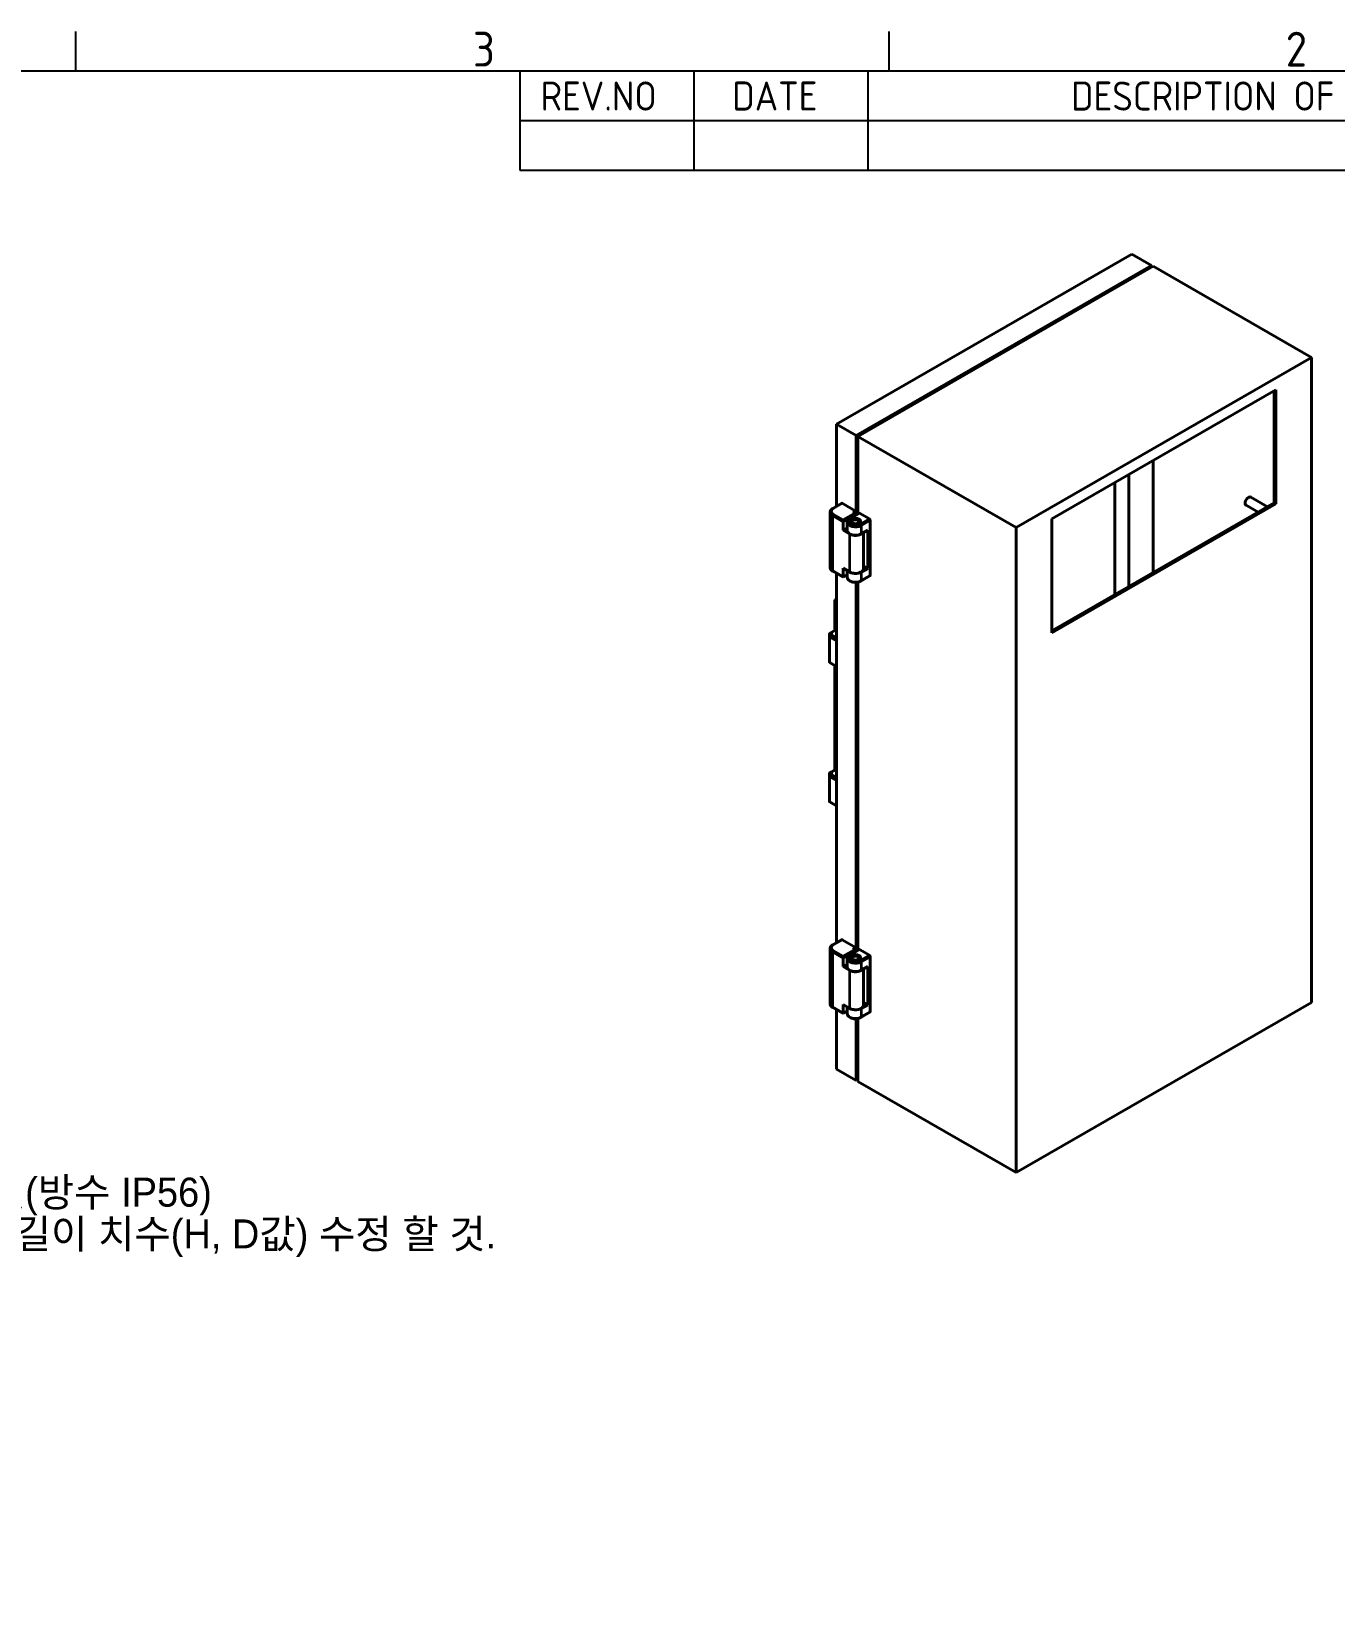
# Model space of a CAD drawing. Header units: millimetres. Extents: x 0 to 2523, y 0 to 1782.
# Drawn here: x 1880.7 to 2217.6, y 1326 to 1732.2 of the extents above; entities that cross this region are included whole.
import ezdxf

# ---------------------------------------------------------------- set-up
doc = ezdxf.new("R2010")
doc.units = ezdxf.units.MM
doc.header["$LTSCALE"] = 3
doc.layers.get('0').update_dxf_attribs({"color": 3, "lineweight": 25})
for name, color, linetype, lineweight in [('가시적인 것(ISO)', 3, 'Continuous', 40), ('가시적인 좁은 것(ISO)', 3, 'Continuous', 35), ('경계(ISO)', 7, 'Continuous', 25), ('기호(ISO)', 5, 'Continuous', 25)]:
    doc.layers.add(name, color=color, linetype=linetype, lineweight=lineweight)
doc.styles.add('ISO Proportiona M2B', font='isocp.shx')
doc.styles.add('문자 텍스트_M2B', font='isocp.shx')
doc.styles.add('치수 텍스트_PSTEK_POSCO', font='isocp.shx')
doc.dimstyles.new('치수_PSTEK_POSCO$7', dxfattribs={"dimscale": 3, "dimtxt": 2.5, "dimasz": 2.5, "dimexe": 1, "dimexo": 1.5, "dimgap": 1, "dimtad": 1, "dimrnd": 1e-08, "dimdsep": 46, "dimtxsty": '치수 텍스트_PSTEK_POSCO', "dimcen": 0.09, "dimdle": 10, "dimclrd": 7, "dimclre": 7, "dimclrt": 2, "dimadec": 1, "dimazin": 2, "dimtfac": 1, "dimtmove": 0, "dimatfit": 3, "dimfxl": 0, "dimtolj": 1, "dimlwd": -1, "dimlwe": -1, "dimarcsym": 0})

# ---------------------------------------------------------------- blocks, each defined once
blk = doc.blocks.new('경계 Default Border')
at = {"layer": '경계(ISO)'}
for p, q in [((630.75, 574), (630.75, 577.4)), ((700.83, 574), (700.83, 577.4))]:
    blk.add_line(p, q, dxfattribs=at)
at = {"layer": '경계(ISO)', "flags": 128}
blk.add_lwpolyline([(20, 20), (20, 574), (821, 574), (821, 20), (20, 20)], dxfattribs=at)
at = {"layer": '경계(ISO)', "color": 2, "char_height": 3, "attachment_point": 7, "style": '문자 텍스트_M2B'}
for s, insert in [('3', (664.96, 574.37)), ('2', (735, 574.37))]:
    blk.add_mtext(s, dxfattribs=dict(at, insert=insert))
blk = doc.blocks.new('리비전 내역')
at = {"layer": '기호(ISO)'}
for p, q in [((669, 574), (821, 574)), ((669, 574), (669, 569.72)), ((684, 574), (684, 569.72)), ((699, 574), (699, 569.72)), ((776, 574), (776, 569.72)), ((791, 574), (791, 569.72)), ((806, 574), (806, 569.72)), ((821, 574), (821, 569.72)), ((669, 569.72), (821, 569.72)), ((669, 569.72), (669, 565.44)), ((684, 569.72), (684, 565.44)), ((699, 569.72), (699, 565.44)), ((776, 569.72), (776, 565.44)), ((791, 569.72), (791, 565.44)), ((806, 569.72), (806, 565.44)), ((821, 569.72), (821, 565.44)), ((669, 565.44), (821, 565.44))]:
    blk.add_line(p, q, dxfattribs=at)
at = {"layer": '기호(ISO)', "color": 2, "char_height": 2.5, "attachment_point": 7, "style": 'ISO Proportiona M2B'}
for s, insert in [('REV.NO', (670.79, 570.58)), ('DATE', (687.31, 570.58)), ('DESCRIPTION OF REVISION', (716.51, 570.58)), ('DRA.BY', (777.48, 570.58)), ('CH.BY', (793.86, 570.58)), ('APP.BY', (807.48, 570.58))]:
    blk.add_mtext(s, dxfattribs=dict(at, insert=insert))

msp = doc.modelspace()

# ---------------------------------------------------------------- linework, layer by layer
at = {"layer": '가시적인 것(ISO)'}
for p, q in [((2165.2528, 1674.6523), (2088.8852, 1630.6752)), ((2170.3439, 1671.7205), (2165.2528, 1674.6523)), ((2093.9764, 1627.7434), (2170.3439, 1671.7205)), ((2094.4007, 1627.499), (2170.7682, 1671.4762)), ((2170.3439, 1671.2319), (2170.3439, 1671.7205)), ((2211.7097, 1647.8996), (2170.7682, 1671.4762)), ((2135.3421, 1603.9224), (2211.7097, 1647.8996)), ((2211.7097, 1647.8996), (2211.7097, 1481.1199)), ((2144.5699, 1606.1705), (2202.4819, 1639.5198)), ((2202.0577, 1610.3325), (2202.0577, 1639.2755)), ((2202.4819, 1639.5198), (2202.4819, 1610.0881)), ((2088.8852, 1609.4447), (2088.8852, 1630.6752)), ((2088.8852, 1630.6752), (2093.9764, 1627.7434)), ((2093.9764, 1607.2459), (2093.9764, 1627.7434)), ((2135.3421, 1603.9224), (2094.4007, 1627.499)), ((2094.4007, 1607.4902), (2094.4007, 1627.499)), ((2170.7682, 1621.2571), (2170.7682, 1592.3141)), ((2164.4042, 1588.6493), (2164.4042, 1617.5924)), ((2160.798, 1586.5726), (2160.798, 1615.5157)), ((2090.2204, 1610.2136), (2087.887, 1608.8699)), ((2093.9764, 1608.1222), (2090.3701, 1610.1989)), ((2144.5699, 1577.2275), (2202.0577, 1610.3325)), ((2202.4819, 1610.0881), (2144.5699, 1576.7388)), ((2197.8711, 1607.9216), (2194.7767, 1609.7036)), ((2200.2758, 1609.3063), (2195.9743, 1611.7834)), ((2202.0577, 1610.3325), (2202.4819, 1610.0881)), ((2087.2095, 1593.6516), (2087.2095, 1607.877)), ((2090.5823, 1605.9234), (2090.5823, 1605.4338)), ((2090.5823, 1603.2264), (2090.5823, 1605.4338)), ((2091.6643, 1603.141), (2091.6643, 1605.3116)), ((2094.6752, 1607.6483), (2092.3418, 1606.3046)), ((2093.1254, 1605.7993), (2092.9125, 1605.6758)), ((2093.1279, 1607.6336), (2093.9764, 1608.1222)), ((2093.34, 1607.5114), (2093.1279, 1607.6336)), ((2093.5521, 1607.144), (2093.5521, 1607.0016)), ((2093.9764, 1607.2459), (2093.9764, 1608.1222)), ((2094.4031, 1605.7993), (2094.6161, 1605.6758)), ((2097.3705, 1606.1677), (2094.8249, 1607.6336)), ((2097.5826, 1591.575), (2097.5826, 1605.8003)), ((2144.5699, 1576.7388), (2144.5699, 1606.1705)), ((2091.6643, 1603.8495), (2090.5823, 1603.2264)), ((2092.2793, 1602.2491), (2090.5823, 1603.2264)), ((2095.2492, 1602.2859), (2096.9462, 1603.2632)), ((2095.8643, 1602.6401), (2095.8643, 1593.2937)), ((2096.9462, 1603.2632), (2096.9462, 1593.3791)), ((2135.3421, 1437.1428), (2135.3421, 1603.9224)), ((2090.5823, 1591.1066), (2087.887, 1592.6587)), ((2090.5823, 1591.2085), (2090.5823, 1593.4159)), ((2090.5823, 1593.4159), (2092.2793, 1592.4386)), ((2091.6643, 1591.0863), (2091.6643, 1592.7928)), ((2096.9462, 1593.3791), (2095.2492, 1592.4018)), ((2095.8643, 1594.0021), (2096.9462, 1593.3791)), ((2088.8852, 1496.6232), (2088.8852, 1592.0839)), ((2091.6643, 1591.7297), (2090.5823, 1591.1066)), ((2090.5823, 1591.2085), (2090.5823, 1591.1066)), ((2093.9764, 1494.4244), (2093.9764, 1589.7564)), ((2094.4007, 1494.6687), (2094.4007, 1589.8104)), ((2097.5202, 1591.4371), (2095.1868, 1590.0934)), ((2088.461, 1585.2748), (2088.8852, 1585.5191)), ((2088.8852, 1585.0305), (2088.461, 1585.2748)), ((2088.461, 1577.3193), (2088.461, 1585.2748)), ((2087.0821, 1575.6628), (2087.0821, 1576.4893)), ((2087.112, 1576.5412), (2087.5269, 1576.7814)), ((2088.8852, 1577.5636), (2087.527, 1576.7815)), ((2087.0821, 1575.6628), (2087.0821, 1569.0813)), ((2087.112, 1569.0293), (2087.5269, 1568.7891)), ((2088.8852, 1568.0069), (2087.527, 1568.7891)), ((2088.461, 1541.2655), (2088.461, 1568.2512)), ((2087.0821, 1539.6089), (2087.0821, 1540.4354)), ((2087.0821, 1539.6089), (2087.0821, 1533.0274)), ((2087.112, 1540.4873), (2087.5269, 1540.7276)), ((2088.8852, 1541.5098), (2087.527, 1540.7276)), ((2087.112, 1532.9755), (2087.5269, 1532.7353)), ((2088.8852, 1531.9531), (2087.527, 1532.7352)), ((2087.2095, 1480.8301), (2087.2095, 1495.0555)), ((2090.2204, 1497.3921), (2087.887, 1496.0484)), ((2093.9764, 1495.3007), (2090.3701, 1497.3774)), ((2093.1279, 1494.8121), (2093.9764, 1495.3007)), ((2093.9764, 1494.4244), (2093.9764, 1495.3007)), ((2090.5823, 1493.1019), (2090.5823, 1492.6123)), ((2090.5823, 1490.4049), (2090.5823, 1492.6123)), ((2091.6643, 1491.028), (2090.5823, 1490.4049)), ((2091.6643, 1490.3195), (2091.6643, 1492.4901)), ((2094.6752, 1494.8268), (2092.3418, 1493.4831)), ((2093.1254, 1492.9778), (2092.9125, 1492.8542)), ((2093.34, 1494.6899), (2093.1279, 1494.8121)), ((2093.5521, 1494.3225), (2093.5521, 1494.1801)), ((2094.4031, 1492.9778), (2094.6161, 1492.8542)), ((2097.3705, 1493.3462), (2094.8249, 1494.8121)), ((2097.5826, 1478.7534), (2097.5826, 1492.9788)), ((2092.2793, 1489.4276), (2090.5823, 1490.4049)), ((2095.2492, 1489.4644), (2096.9462, 1490.4417)), ((2095.8643, 1489.8186), (2095.8643, 1480.4722)), ((2096.9462, 1490.4417), (2096.9462, 1480.5576)), ((2090.5823, 1478.2851), (2087.887, 1479.8372)), ((2088.8852, 1463.8956), (2088.8852, 1479.2624)), ((2090.5823, 1478.387), (2090.5823, 1480.5943)), ((2090.5823, 1480.5943), (2092.2793, 1479.6171)), ((2091.6643, 1478.9082), (2090.5823, 1478.2851)), ((2091.6643, 1478.2648), (2091.6643, 1479.9713)), ((2097.5202, 1478.6156), (2095.1868, 1477.2719)), ((2096.9462, 1480.5576), (2095.2492, 1479.5803)), ((2095.8643, 1481.1806), (2096.9462, 1480.5576)), ((2211.7097, 1481.1199), (2135.3421, 1437.1428)), ((2090.5823, 1478.387), (2090.5823, 1478.2851)), ((2093.9764, 1460.9638), (2093.9764, 1476.9348)), ((2094.4007, 1460.7194), (2094.4007, 1476.9889)), ((2093.9764, 1460.9638), (2088.8852, 1463.8956)), ((2094.4007, 1461.2081), (2093.9764, 1460.9638)), ((2135.3421, 1437.1428), (2094.4007, 1460.7194))]:
    msp.add_line(p, q, dxfattribs=at)
for centre, start, end in [((2087.1421, 1576.4893), 120.071588, 180), ((2087.557, 1576.7295), 119.935992, 120.071588), ((2087.1421, 1569.0813), 180, 239.928412), ((2087.1421, 1540.4354), 120.071588, 180), ((2087.557, 1540.6756), 119.935992, 120.071588), ((2087.1421, 1533.0274), 180, 239.928412)]:
    msp.add_arc(centre, 0.06, start, end, dxfattribs=at)
for centre, major_axis, ratio, start_param, end_param in [((2090.3701, 1609.9537), (-0.1497, 0.26), 0.57809312, 5.49972085, 6.28318531), ((2195.3755, 1610.7435), (-0.5988, -1.0399), 0.57809312, 3.14159265, 6.28318531), ((2093.7643, 1605.4343), (-1.2, 0), 0.5758617, 2.42121291, 7.00356505), ((2093.7643, 1605.189), (-1.2, 0), 0.5758617, 5.50163969, 6.10477871), ((2093.34, 1607.2662), (-0.1497, 0.26), 0.57809312, 3.92892453, 5.49972085), ((2093.7643, 1605.189), (1.2, 0), 0.5758617, 0.1784066, 0.78154562), ((2094.8249, 1607.3883), (-0.1497, 0.26), 0.57809312, 5.49972085, 6.28318531), ((2097.3705, 1605.9224), (-0.1497, 0.26), 0.57809312, 3.92892453, 5.49972085), ((2093.7643, 1603.141), (-2.1, 0), 0.5758617, 0, 2.35619449), ((2093.7643, 1603.1043), (-2.1, 0), 0.5758617, 0.78539816, 2.5639885), ((2093.7643, 1593.2569), (-2.1, 0), 0.5758617, 0.57760415, 2.35619449), ((2093.7643, 1593.2937), (2.1, 0), 0.5758617, 3.92699082, 6.28318531), ((2097.3705, 1591.6971), (0.1497, -0.26), 0.57809312, 0, 0.78733187), ((2090.3701, 1497.1322), (-0.1497, 0.26), 0.57809312, 5.49972085, 6.28318531), ((2093.7643, 1492.6128), (-1.2, 0), 0.5758617, 2.42121291, 7.00356505), ((2093.7643, 1492.3675), (-1.2, 0), 0.5758617, 5.50163969, 6.10477871), ((2093.34, 1494.4447), (-0.1497, 0.26), 0.57809312, 3.92892453, 5.49972085), ((2093.7643, 1492.3675), (1.2, 0), 0.5758617, 0.1784066, 0.78154562), ((2094.8249, 1494.5668), (-0.1497, 0.26), 0.57809312, 5.49972085, 6.28318531), ((2097.3705, 1493.1009), (-0.1497, 0.26), 0.57809312, 3.92892453, 5.49972085), ((2093.7643, 1490.3195), (-2.1, 0), 0.5758617, 0, 2.35619449), ((2093.7643, 1490.2828), (-2.1, 0), 0.5758617, 0.78539816, 2.5639885), ((2093.7643, 1480.4354), (-2.1, 0), 0.5758617, 0.57760415, 2.35619449), ((2093.7643, 1480.4722), (2.1, 0), 0.5758617, 3.92699082, 6.28318531), ((2097.3705, 1478.8756), (0.1497, -0.26), 0.57809312, 0, 0.78733187)]:
    msp.add_ellipse(centre, major_axis=major_axis, ratio=ratio, start_param=start_param, end_param=end_param, dxfattribs=at)
for centre, major_axis in [((2093.7643, 1605.5569), (-1.35, 0)), ((2093.7643, 1605.4343), (-0.9, 0)), ((2093.7643, 1492.7354), (-1.35, 0)), ((2093.7643, 1492.6128), (-0.9, 0))]:
    msp.add_ellipse(centre, major_axis=major_axis, ratio=0.5758617, dxfattribs=at)
for points, knots in [([(2087.2095, 1607.877), (2087.2095, 1607.9585), (2087.2208, 1608.04), (2087.264, 1608.1973), (2087.2959, 1608.2732), (2087.3767, 1608.4162), (2087.4254, 1608.4836), (2087.5366, 1608.6091), (2087.5989, 1608.6674), (2087.7349, 1608.7752), (2087.8086, 1608.8247), (2087.887, 1608.8699)], [2.35619449, 2.35619449, 2.35619449, 2.35619449, 2.513274123, 2.513274123, 2.670353756, 2.670353756, 2.827433388, 2.827433388, 2.984513021, 2.984513021, 3.141592654, 3.141592654, 3.141592654, 3.141592654]), ([(2091.6643, 1605.3116), (2091.6643, 1605.3932), (2091.6755, 1605.4747), (2091.7188, 1605.632), (2091.7507, 1605.7078), (2091.8314, 1605.8509), (2091.8802, 1605.9182), (2091.9913, 1606.0438), (2092.0537, 1606.1021), (2092.1897, 1606.2099), (2092.2633, 1606.2594), (2092.3418, 1606.3046)], [2.35619449, 2.35619449, 2.35619449, 2.35619449, 2.513274123, 2.513274123, 2.670353756, 2.670353756, 2.827433388, 2.827433388, 2.984513021, 2.984513021, 3.141592654, 3.141592654, 3.141592654, 3.141592654]), ([(2087.2095, 1593.6516), (2087.2095, 1593.5701), (2087.2208, 1593.4886), (2087.264, 1593.3313), (2087.2959, 1593.2555), (2087.3767, 1593.1124), (2087.4254, 1593.0451), (2087.5366, 1592.9195), (2087.5989, 1592.8612), (2087.7349, 1592.7534), (2087.8086, 1592.7039), (2087.887, 1592.6587)], [3.926990817, 3.926990817, 3.926990817, 3.926990817, 4.08407045, 4.08407045, 4.241150082, 4.241150082, 4.398229715, 4.398229715, 4.555309348, 4.555309348, 4.71238898, 4.71238898, 4.71238898, 4.71238898]), ([(2091.6643, 1591.0863), (2091.6643, 1590.9547), (2091.694, 1590.8237), (2091.8077, 1590.571), (2091.8957, 1590.4513), (2092.1292, 1590.2228), (2092.2822, 1590.1188), (2092.6352, 1589.9431), (2092.8377, 1589.8738), (2093.2643, 1589.7791), (2093.4881, 1589.7535), (2093.9361, 1589.7468), (2094.1601, 1589.7654), (2094.5899, 1589.8456), (2094.7955, 1589.9074), (2095.0531, 1590.0213), (2095.1216, 1590.0558), (2095.1868, 1590.0934)], [3.92699082, 3.92699082, 3.92699082, 3.92699082, 4.18050948, 4.18050948, 4.45897035, 4.45897035, 4.78526654, 4.78526654, 5.12988434, 5.12988434, 5.47173667, 5.47173667, 5.81131807, 5.81131807, 6.15258256, 6.15258256, 6.28318531, 6.28318531, 6.28318531, 6.28318531]), ([(2087.2095, 1495.0555), (2087.2095, 1495.137), (2087.2208, 1495.2185), (2087.264, 1495.3758), (2087.2959, 1495.4517), (2087.3767, 1495.5947), (2087.4254, 1495.6621), (2087.5366, 1495.7876), (2087.5989, 1495.8459), (2087.7349, 1495.9537), (2087.8086, 1496.0032), (2087.887, 1496.0484)], [2.35619449, 2.35619449, 2.35619449, 2.35619449, 2.513274123, 2.513274123, 2.670353756, 2.670353756, 2.827433388, 2.827433388, 2.984513021, 2.984513021, 3.141592654, 3.141592654, 3.141592654, 3.141592654]), ([(2091.6643, 1492.4901), (2091.6643, 1492.5717), (2091.6755, 1492.6532), (2091.7188, 1492.8105), (2091.7507, 1492.8863), (2091.8314, 1493.0294), (2091.8802, 1493.0967), (2091.9913, 1493.2223), (2092.0537, 1493.2806), (2092.1897, 1493.3884), (2092.2633, 1493.4379), (2092.3418, 1493.4831)], [2.35619449, 2.35619449, 2.35619449, 2.35619449, 2.513274123, 2.513274123, 2.670353756, 2.670353756, 2.827433388, 2.827433388, 2.984513021, 2.984513021, 3.141592654, 3.141592654, 3.141592654, 3.141592654]), ([(2087.2095, 1480.8301), (2087.2095, 1480.7486), (2087.2208, 1480.6671), (2087.264, 1480.5098), (2087.2959, 1480.434), (2087.3767, 1480.2909), (2087.4254, 1480.2236), (2087.5366, 1480.098), (2087.5989, 1480.0397), (2087.7349, 1479.9319), (2087.8086, 1479.8824), (2087.887, 1479.8372)], [3.926990817, 3.926990817, 3.926990817, 3.926990817, 4.08407045, 4.08407045, 4.241150082, 4.241150082, 4.398229715, 4.398229715, 4.555309348, 4.555309348, 4.71238898, 4.71238898, 4.71238898, 4.71238898]), ([(2091.6643, 1478.2648), (2091.6643, 1478.1332), (2091.694, 1478.0022), (2091.8077, 1477.7495), (2091.8957, 1477.6298), (2092.1292, 1477.4013), (2092.2822, 1477.2973), (2092.6352, 1477.1216), (2092.8377, 1477.0523), (2093.2643, 1476.9576), (2093.4881, 1476.932), (2093.9361, 1476.9253), (2094.1601, 1476.9439), (2094.5899, 1477.0241), (2094.7955, 1477.0859), (2095.0531, 1477.1998), (2095.1216, 1477.2343), (2095.1868, 1477.2719)], [3.92699082, 3.92699082, 3.92699082, 3.92699082, 4.18050948, 4.18050948, 4.45897035, 4.45897035, 4.78526654, 4.78526654, 5.12988434, 5.12988434, 5.47173667, 5.47173667, 5.81131807, 5.81131807, 6.15258256, 6.15258256, 6.28318531, 6.28318531, 6.28318531, 6.28318531])]:
    msp.add_open_spline(points, degree=3, knots=knots, dxfattribs=at)
at = {"layer": '가시적인 좁은 것(ISO)'}
for p, q in [((2090.3701, 1610.1989), (2088.0367, 1608.8552)), ((2090.5823, 1605.4338), (2087.8246, 1607.0219)), ((2087.8246, 1607.0219), (2087.8246, 1592.7965)), ((2090.5823, 1605.9234), (2088.0367, 1607.3893)), ((2090.5823, 1605.9234), (2093.34, 1607.5114)), ((2090.5823, 1605.4338), (2093.5521, 1607.144)), ((2094.8249, 1607.6336), (2092.4915, 1606.2899)), ((2095.0371, 1604.8239), (2097.3705, 1606.1677)), ((2097.5826, 1605.8003), (2095.2492, 1604.4565)), ((2092.2793, 1592.4386), (2092.2793, 1602.2491)), ((2095.2492, 1604.4565), (2095.2492, 1602.2859)), ((2087.8246, 1592.7965), (2090.5823, 1591.2085)), ((2095.2492, 1592.4018), (2095.2492, 1590.2312)), ((2091.6643, 1591.8315), (2090.5823, 1591.2085)), ((2095.2492, 1590.2312), (2097.5826, 1591.575)), ((2087.0997, 1576.5239), (2087.5145, 1576.7641)), ((2087.0997, 1575.6975), (2087.0997, 1576.5239)), ((2087.0997, 1575.6975), (2087.5145, 1576.1356)), ((2087.1121, 1575.6802), (2087.527, 1576.1183)), ((2087.5145, 1576.7641), (2087.5145, 1576.1356)), ((2087.527, 1576.1183), (2088.8852, 1575.3361)), ((2088.8852, 1577.5434), (2087.557, 1576.7785)), ((2087.557, 1576.7785), (2087.557, 1576.1499)), ((2087.557, 1576.1499), (2088.8852, 1575.385)), ((2088.8852, 1574.6101), (2087.0997, 1575.6383)), ((2087.0997, 1575.6383), (2087.0997, 1569.0568)), ((2088.8852, 1574.6591), (2087.1121, 1575.6802)), ((2087.0997, 1569.0568), (2088.8852, 1568.0286)), ((2087.1121, 1569.0293), (2088.8852, 1568.0082)), ((2087.1121, 1569.0293), (2087.527, 1568.7891)), ((2088.8852, 1568.0069), (2087.527, 1568.7891)), ((2087.0997, 1540.4701), (2087.5145, 1540.7103)), ((2087.0997, 1539.6436), (2087.0997, 1540.4701)), ((2087.0997, 1539.6436), (2087.5145, 1540.0817)), ((2088.8852, 1538.5563), (2087.0997, 1539.5845)), ((2087.0997, 1539.5845), (2087.0997, 1533.003)), ((2087.1121, 1539.6263), (2087.527, 1540.0645)), ((2088.8852, 1538.6053), (2087.1121, 1539.6263)), ((2087.5145, 1540.7103), (2087.5145, 1540.0817)), ((2087.527, 1540.0645), (2088.8852, 1539.2823)), ((2088.8852, 1541.4896), (2087.557, 1540.7247)), ((2087.557, 1540.7247), (2087.557, 1540.0961)), ((2087.557, 1540.0961), (2088.8852, 1539.3312)), ((2087.0997, 1533.003), (2088.8852, 1531.9748)), ((2087.1121, 1532.9755), (2088.8852, 1531.9544)), ((2087.1121, 1532.9755), (2087.527, 1532.7353)), ((2088.8852, 1531.9531), (2087.527, 1532.7353)), ((2090.3701, 1497.3774), (2088.0367, 1496.0337)), ((2090.5823, 1492.6123), (2087.8246, 1494.2004)), ((2087.8246, 1494.2004), (2087.8246, 1479.975)), ((2090.5823, 1493.1019), (2088.0367, 1494.5678)), ((2090.5823, 1493.1019), (2093.34, 1494.6899)), ((2090.5823, 1492.6123), (2093.5521, 1494.3225)), ((2094.8249, 1494.8121), (2092.4915, 1493.4683)), ((2095.0371, 1492.0024), (2097.3705, 1493.3462)), ((2097.5826, 1492.9788), (2095.2492, 1491.635)), ((2095.2492, 1491.635), (2095.2492, 1489.4644)), ((2092.2793, 1479.6171), (2092.2793, 1489.4276)), ((2087.8246, 1479.975), (2090.5823, 1478.387)), ((2091.6643, 1479.01), (2090.5823, 1478.387)), ((2095.2492, 1479.5803), (2095.2492, 1477.4097)), ((2095.2492, 1477.4097), (2097.5826, 1478.7534))]:
    msp.add_line(p, q, dxfattribs=at)
for centre, major_axis, ratio, start_param, end_param in [((2089.3095, 1608.1222), (-1.8, 0), 0.5758617, 5.49778714, 7.06858347), ((2088.0367, 1608.6099), (-0.1497, 0.26), 0.57809312, 5.49972085, 6.28318531), ((2089.3095, 1607.877), (-2.1, 0), 0.5758617, 0, 0.78539816), ((2088.0367, 1607.144), (-0.1497, -0.26), 0.57809312, 3.92505711, 5.49585344), ((2093.7643, 1605.3116), (-2.1, 0), 0.5758617, 0, 2.35619449), ((2092.4915, 1606.0446), (-0.1497, 0.26), 0.57809312, 5.49972085, 6.28318531), ((2095.0371, 1604.5787), (0.1497, -0.26), 0.57809312, 0.78733187, 2.3581282), ((2089.3095, 1593.6516), (-2.1, 0), 0.5758617, 0, 0.78539816), ((2088.0367, 1592.9187), (-0.1497, -0.26), 0.57809312, 5.49585344, 6.28318531), ((2093.7643, 1591.0863), (-2.1, 0), 0.5758617, 0, 2.35619449), ((2095.0371, 1590.3534), (0.1497, -0.26), 0.57809312, 0, 0.78733187), ((2087.1421, 1576.4893), (-0.06, 0), 0.81754712, 5.49778714, 6.28318531), ((2087.1421, 1576.4893), (-0.0301, 0.0519), 0.62057873, 0, 0.54601621), ((2087.557, 1576.7295), (-0.0301, 0.0519), 0.62057873, 0, 0.54601621), ((2087.557, 1576.7295), (0.06, 0), 0.81754712, 1.57079633, 2.35619449), ((2087.557, 1576.1009), (-0.06, 0), 0.81754712, 4.71238898, 5.49778714), ((2087.557, 1576.1009), (0.0436, -0.0413), 0.16097886, 3.56687347, 4.11490188), ((2087.557, 1576.7295), (-0.0299, 0.052), 0.57809312, 5.49972085, 6.28318531), ((2087.557, 1576.1009), (0.0299, 0.052), 0.57809312, 0.78346445, 1.56886262), ((2087.1421, 1575.6628), (-0.06, 0), 0.81754712, 5.49778714, 6.28318531), ((2087.1421, 1575.6628), (-0.06, 0), 0.5758617, 0, 0.78539816), ((2087.1421, 1575.6628), (0.0436, -0.0413), 0.16097886, 3.56687347, 4.11490188), ((2087.1421, 1575.6628), (-0.0299, -0.052), 0.57809312, 4.71045527, 5.49585344), ((2087.1421, 1569.0813), (-0.06, 0), 0.5758617, 0, 0.78539816), ((2087.1421, 1569.0813), (-0.0299, -0.052), 0.57809312, 5.49585344, 6.2812516), ((2087.1421, 1569.0813), (-0.0301, -0.0519), 0.62057873, 0, 0.0020122), ((2087.1421, 1540.4354), (-0.06, 0), 0.81754712, 5.49778714, 6.28318531), ((2087.1421, 1539.6089), (-0.06, 0), 0.81754712, 5.49778714, 6.28318531), ((2087.1421, 1539.6089), (-0.06, 0), 0.5758617, 0, 0.78539816), ((2087.1421, 1540.4354), (-0.0301, 0.0519), 0.62057873, 0, 0.54601621), ((2087.1421, 1539.6089), (0.0436, -0.0413), 0.16097886, 3.56687347, 4.11490188), ((2087.1421, 1539.6089), (-0.0299, -0.052), 0.57809312, 4.71045527, 5.49585344), ((2087.557, 1540.6756), (-0.0301, 0.0519), 0.62057873, 0, 0.54601621), ((2087.557, 1540.6756), (0.06, 0), 0.81754712, 1.57079633, 2.35619449), ((2087.557, 1540.0471), (-0.06, 0), 0.81754712, 4.71238898, 5.49778714), ((2087.557, 1540.0471), (0.0436, -0.0413), 0.16097886, 3.56687347, 4.11490188), ((2087.557, 1540.6756), (-0.0299, 0.052), 0.57809312, 5.49972085, 6.28318531), ((2087.557, 1540.0471), (0.0299, 0.052), 0.57809312, 0.78346445, 1.56886262), ((2087.1421, 1533.0274), (-0.06, 0), 0.5758617, 0, 0.78539816), ((2087.1421, 1533.0274), (-0.0299, -0.052), 0.57809312, 5.49585344, 6.2812516), ((2087.1421, 1533.0274), (-0.0301, -0.0519), 0.62057873, 0, 0.0020122), ((2089.3095, 1495.0555), (-2.1, 0), 0.5758617, 0, 0.78539816), ((2089.3095, 1495.3007), (-1.8, 0), 0.5758617, 5.49778714, 7.06858347), ((2088.0367, 1495.7884), (-0.1497, 0.26), 0.57809312, 5.49972085, 6.28318531), ((2088.0367, 1494.3225), (-0.1497, -0.26), 0.57809312, 3.92505711, 5.49585344), ((2093.7643, 1492.4901), (-2.1, 0), 0.5758617, 0, 2.35619449), ((2092.4915, 1493.2231), (-0.1497, 0.26), 0.57809312, 5.49972085, 6.28318531), ((2095.0371, 1491.7572), (0.1497, -0.26), 0.57809312, 0.78733187, 2.3581282), ((2089.3095, 1480.8301), (-2.1, 0), 0.5758617, 0, 0.78539816), ((2088.0367, 1480.0972), (-0.1497, -0.26), 0.57809312, 5.49585344, 6.28318531), ((2093.7643, 1478.2648), (-2.1, 0), 0.5758617, 0, 2.35619449), ((2095.0371, 1477.5319), (0.1497, -0.26), 0.57809312, 0, 0.78733187)]:
    msp.add_ellipse(centre, major_axis=major_axis, ratio=ratio, start_param=start_param, end_param=end_param, dxfattribs=at)
for points in [[(2092.4915, 1606.2899), (2092.4185, 1606.2478), (2092.3523, 1606.2025), (2092.2929, 1606.154), (2092.2889, 1606.1508), (2092.2852, 1606.1477), (2092.2811, 1606.1442), (2092.2233, 1606.0958), (2092.173, 1606.0449), (2092.1302, 1605.9916), (2092.1241, 1605.984), (2092.1184, 1605.9766), (2092.1123, 1605.9686), (2092.0761, 1605.9204), (2092.0465, 1605.871), (2092.0234, 1605.8204), (2092.0157, 1605.8035), (2092.0088, 1605.7868), (2092.0025, 1605.7693), (2091.977, 1605.6993), (2091.9643, 1605.6284), (2091.9643, 1605.5569), (2091.9643, 1605.4943), (2091.974, 1605.4323), (2091.9935, 1605.3708), (2091.9963, 1605.362), (2091.9993, 1605.3531), (2092.0025, 1605.3445), (2092.0242, 1605.2846), (2092.055, 1605.2262), (2092.0947, 1605.1694), (2092.1004, 1605.1613), (2092.1065, 1605.1529), (2092.1123, 1605.1452), (2092.1558, 1605.0874), (2092.2079, 1605.0323), (2092.2688, 1604.98), (2092.2729, 1604.9765), (2092.2772, 1604.9728), (2092.2811, 1604.9696), (2092.3434, 1604.9174), (2092.4137, 1604.8687), (2092.4915, 1604.8239), (2092.5644, 1604.782), (2092.643, 1604.7438), (2092.7274, 1604.7096), (2092.733, 1604.7073), (2092.7383, 1604.7052), (2092.7443, 1604.7028), (2092.8284, 1604.6695), (2092.9168, 1604.6405), (2093.0094, 1604.6159), (2093.0226, 1604.6124), (2093.0354, 1604.6091), (2093.0493, 1604.6056), (2093.133, 1604.5848), (2093.2188, 1604.5677), (2093.3068, 1604.5544), (2093.3361, 1604.5499), (2093.365, 1604.546), (2093.3954, 1604.5423), (2093.5169, 1604.5277), (2093.6401, 1604.5203), (2093.7643, 1604.5203), (2093.8729, 1604.5203), (2093.9806, 1604.526), (2094.0874, 1604.5372), (2094.1026, 1604.5388), (2094.1182, 1604.5406), (2094.1331, 1604.5423), (2094.2372, 1604.5549), (2094.3385, 1604.5726), (2094.4371, 1604.5955), (2094.4512, 1604.5988), (2094.4658, 1604.6023), (2094.4792, 1604.6056), (2094.5795, 1604.6306), (2094.6752, 1604.6607), (2094.7661, 1604.6957), (2094.7721, 1604.6981), (2094.7785, 1604.7006), (2094.7842, 1604.7028), (2094.8748, 1604.7387), (2094.9591, 1604.7791), (2095.0371, 1604.8239)], [(2092.4915, 1493.4683), (2092.4185, 1493.4263), (2092.3523, 1493.381), (2092.2929, 1493.3325), (2092.2889, 1493.3293), (2092.2852, 1493.3262), (2092.2811, 1493.3227), (2092.2233, 1493.2743), (2092.173, 1493.2234), (2092.1302, 1493.1701), (2092.1241, 1493.1625), (2092.1184, 1493.1551), (2092.1123, 1493.1471), (2092.0761, 1493.0989), (2092.0465, 1493.0495), (2092.0234, 1492.9989), (2092.0157, 1492.982), (2092.0088, 1492.9653), (2092.0025, 1492.9478), (2091.977, 1492.8778), (2091.9643, 1492.8069), (2091.9643, 1492.7354), (2091.9643, 1492.6728), (2091.974, 1492.6108), (2091.9935, 1492.5493), (2091.9963, 1492.5405), (2091.9993, 1492.5316), (2092.0025, 1492.523), (2092.0242, 1492.463), (2092.055, 1492.4047), (2092.0947, 1492.3479), (2092.1004, 1492.3398), (2092.1065, 1492.3314), (2092.1123, 1492.3237), (2092.1558, 1492.2659), (2092.2079, 1492.2108), (2092.2688, 1492.1585), (2092.2729, 1492.155), (2092.2772, 1492.1513), (2092.2811, 1492.1481), (2092.3434, 1492.0959), (2092.4137, 1492.0472), (2092.4915, 1492.0024), (2092.5644, 1491.9605), (2092.643, 1491.9223), (2092.7274, 1491.8881), (2092.733, 1491.8858), (2092.7383, 1491.8837), (2092.7443, 1491.8813), (2092.8284, 1491.848), (2092.9168, 1491.819), (2093.0094, 1491.7944), (2093.0226, 1491.7909), (2093.0354, 1491.7876), (2093.0493, 1491.7841), (2093.133, 1491.7633), (2093.2188, 1491.7462), (2093.3068, 1491.7329), (2093.3361, 1491.7284), (2093.365, 1491.7245), (2093.3954, 1491.7208), (2093.5169, 1491.7062), (2093.6401, 1491.6988), (2093.7643, 1491.6988), (2093.8729, 1491.6988), (2093.9806, 1491.7045), (2094.0874, 1491.7157), (2094.1026, 1491.7173), (2094.1182, 1491.719), (2094.1331, 1491.7208), (2094.2372, 1491.7334), (2094.3385, 1491.7511), (2094.4371, 1491.774), (2094.4512, 1491.7773), (2094.4658, 1491.7808), (2094.4792, 1491.7841), (2094.5795, 1491.8091), (2094.6752, 1491.8392), (2094.7661, 1491.8742), (2094.7721, 1491.8766), (2094.7785, 1491.8791), (2094.7842, 1491.8813), (2094.8748, 1491.9172), (2094.9591, 1491.9575), (2095.0371, 1492.0024)]]:
    msp.add_open_spline(points, degree=3, knots=[0, 0, 0, 0, 0.05859375, 0.05859375, 0.05859375, 0.0625, 0.0625, 0.0625, 0.1171875, 0.1171875, 0.1171875, 0.125, 0.125, 0.125, 0.171875, 0.171875, 0.171875, 0.1875, 0.1875, 0.1875, 0.25, 0.25, 0.25, 0.3046875, 0.3046875, 0.3046875, 0.3125, 0.3125, 0.3125, 0.3671875, 0.3671875, 0.3671875, 0.375, 0.375, 0.375, 0.43359375, 0.43359375, 0.43359375, 0.4375, 0.4375, 0.4375, 0.5, 0.5, 0.5, 0.55859375, 0.55859375, 0.55859375, 0.5625, 0.5625, 0.5625, 0.6171875, 0.6171875, 0.6171875, 0.625, 0.625, 0.625, 0.671875, 0.671875, 0.671875, 0.6875, 0.6875, 0.6875, 0.75, 0.75, 0.75, 0.8046875, 0.8046875, 0.8046875, 0.8125, 0.8125, 0.8125, 0.8671875, 0.8671875, 0.8671875, 0.875, 0.875, 0.875, 0.93359375, 0.93359375, 0.93359375, 0.9375, 0.9375, 0.9375, 1, 1, 1, 1], dxfattribs=at)

# ---------------------------------------------------------------- block references
at = {"xscale": 3, "yscale": 3, "zscale": 3}
msp.add_blockref('경계 Default Border', (0, 0), dxfattribs=at)
at = {"layer": '기호(ISO)', "xscale": 3, "yscale": 3, "zscale": 3}
msp.add_blockref('리비전 내역', (0, 0), dxfattribs=at)

# ---------------------------------------------------------------- texts
at = {"layer": '기호(ISO)', "color": 2, "insert": (1780.786, 1430.9726), "char_height": 7.5, "width": 237.743196, "attachment_point": 4, "line_spacing_factor": 0.86273, "style": '치수 텍스트_PSTEK_POSCO'}
msp.add_mtext('{\\f굴림|b0|i0;\\H7.5000;트림씰(고무 패킹) 삽입 \\P도어에 완전 밀착 할  것(방수 IP56)\\P업체 제작 여건에 맞춰 길이 치수(H, D값) 수정 할 것.}', dxfattribs=at)

# ---------------------------------------------------------------- leaders
at = {"layer": '기호(ISO)', "color": 7, "annotation_type": 0, "has_hookline": 1, "hookline_direction": 0, "text_width": 224.9101}
msp.add_leader([(1719.1582, 1525.4602), (1770.286, 1430.9726), (1777.786, 1430.9726)], dimstyle='치수_PSTEK_POSCO$7', override={"dimtad": 0}, dxfattribs=at)

doc.saveas('drawing.dxf')
